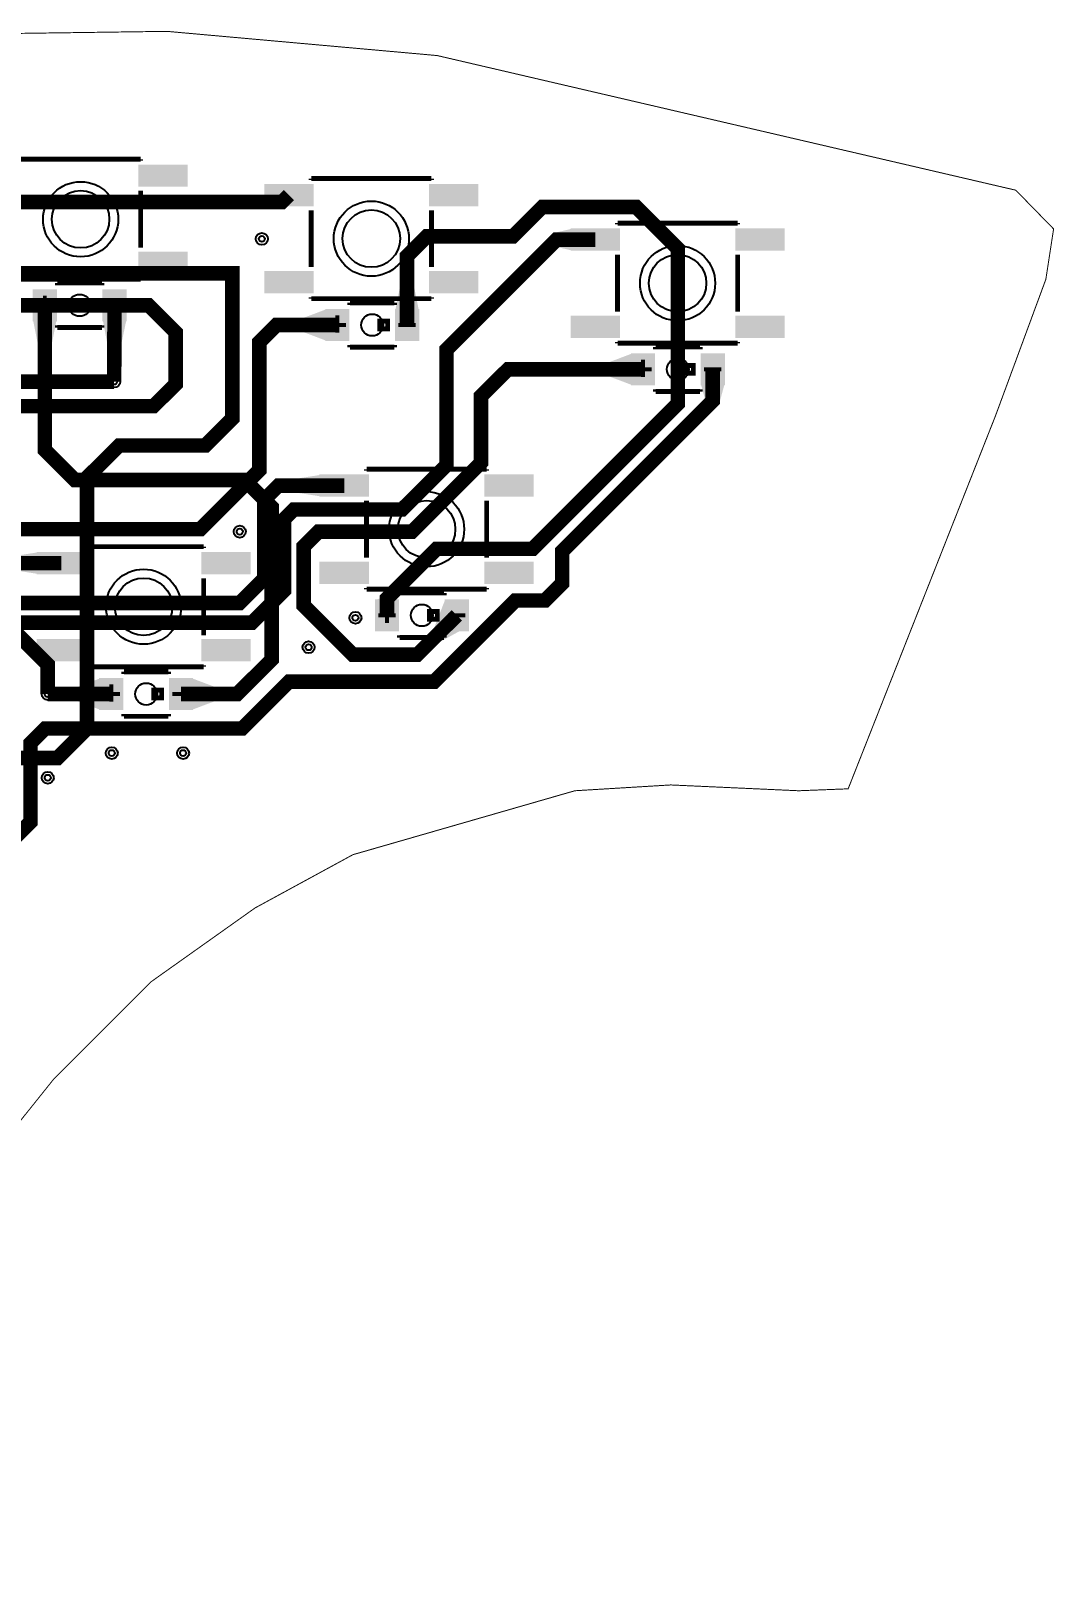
# Model space of a CAD drawing. Header units: millimetres. Extents: x 104 to 238, y -127 to -30.
# Drawn here: x 184.9 to 237.7, y -109.4 to -29.8 of the extents above; entities that cross this region are included whole.
import ezdxf

# ---------------------------------------------------------------- set-up
doc = ezdxf.new("R2010")
doc.units = ezdxf.units.MM
for name, color, linetype, true_color in [('BoardOutLine', 7, 'Continuous', 0xff00ff), ('BottomLayer', 7, 'Continuous', 0x0000ff), ('Document', 7, 'Continuous', 0xffffff), ('Hole', 7, 'Continuous', 0x222222), ('Multi-Layer', 7, 'Continuous', 0xc0c0c0), ('TopLayer', 7, 'Continuous', 0xff0000), ('TopPasteMaskLayer', 7, 'Continuous', 0x808080), ('TopSilkLayer', 7, 'Continuous', 0xffcc00), ('TopSolderMaskLayer', 7, 'Continuous', 0x800080)]:
    doc.layers.add(name, color=color, linetype=linetype, true_color=true_color)

msp = doc.modelspace()

# ---------------------------------------------------------------- hatches: boundary and pattern name
at = {"layer": 'Document'}
for points in [[(185.552, -43.442), (185.752, -43.442), (185.752, -44.342), (185.552, -44.342)], [(186.102, -43.842), (186.102, -44.042), (185.202, -44.042), (185.202, -43.842)], [(189.703, -43.842), (189.703, -44.042), (188.803, -44.042), (188.803, -43.842)], [(200.643, -44.458), (200.843, -44.458), (200.843, -45.358), (200.643, -45.358)], [(201.193, -44.858), (201.193, -45.058), (200.293, -45.058), (200.293, -44.858)], [(204.793, -44.858), (204.793, -45.058), (203.893, -45.058), (203.893, -44.858)], [(216.413, -46.744), (216.613, -46.744), (216.613, -47.644), (216.413, -47.644)], [(216.963, -47.144), (216.963, -47.344), (216.063, -47.344), (216.063, -47.144)], [(220.564, -47.144), (220.564, -47.344), (219.664, -47.344), (219.664, -47.144)], [(203.205, -59.444), (203.405, -59.444), (203.405, -60.344), (203.205, -60.344)], [(203.755, -59.844), (203.755, -60.044), (202.855, -60.044), (202.855, -59.844)], [(207.356, -59.844), (207.356, -60.044), (206.456, -60.044), (206.456, -59.844)], [(188.981, -63.508), (189.181, -63.508), (189.181, -64.408), (188.981, -64.408)], [(189.531, -63.908), (189.531, -64.108), (188.631, -64.108), (188.631, -63.908)], [(193.132, -63.908), (193.132, -64.108), (192.232, -64.108), (192.232, -63.908)]]:
    msp.add_hatch(color=256, dxfattribs=at).paths.add_polyline_path(points)
at = {"layer": 'TopLayer'}
for points in [[(190.5, -36.7), (193, -36.7), (193, -37.8), (190.5, -37.8)], [(197, -37.7), (199.5, -37.7), (199.5, -38.8), (197, -38.8)], [(205.5, -37.7), (208, -37.7), (208, -38.8), (205.5, -38.8)], [(212.8, -41.1), (212.8, -40), (212.052, -40.176), (212.052, -40.926)], [(212.8, -40), (215.3, -40), (215.3, -41.1), (212.8, -41.1)], [(221.3, -40), (223.8, -40), (223.8, -41.1), (221.3, -41.1)], [(190.5, -41.2), (193, -41.2), (193, -42.3), (190.5, -42.3)], [(197, -42.2), (199.5, -42.2), (199.5, -43.3), (197, -43.3)], [(205.5, -42.2), (208, -42.2), (208, -43.3), (205.5, -43.3)], [(186.252, -44.742), (185.052, -44.742), (185.052, -43.142), (186.252, -43.142)], [(188.652, -43.142), (189.852, -43.142), (189.852, -44.742), (188.652, -44.742)], [(203.743, -44.158), (204.943, -44.158), (204.718, -43.033), (203.968, -43.033)], [(200.143, -45.758), (200.143, -44.158), (199.018, -44.583), (199.018, -45.333)], [(201.343, -45.758), (200.143, -45.758), (200.143, -44.158), (201.343, -44.158)], [(203.743, -44.158), (204.943, -44.158), (204.943, -45.758), (203.743, -45.758)], [(212.8, -44.5), (215.3, -44.5), (215.3, -45.6), (212.8, -45.6)], [(221.3, -44.5), (223.8, -44.5), (223.8, -45.6), (221.3, -45.6)], [(186.252, -44.742), (185.052, -44.742), (185.277, -45.867), (186.027, -45.867)], [(189.852, -44.742), (188.652, -44.742), (188.867, -45.867), (189.617, -45.867)], [(215.913, -48.044), (215.913, -46.444), (214.788, -46.869), (214.788, -47.619)], [(217.113, -48.044), (215.913, -48.044), (215.913, -46.444), (217.113, -46.444)], [(219.513, -46.444), (220.713, -46.444), (220.713, -48.044), (219.513, -48.044)], [(220.713, -48.044), (219.513, -48.044), (219.739, -48.872), (220.489, -48.872)], [(199.85, -53.8), (199.85, -52.7), (198.725, -52.876), (198.725, -53.626)], [(199.85, -52.7), (202.35, -52.7), (202.35, -53.8), (199.85, -53.8)], [(208.35, -52.7), (210.85, -52.7), (210.85, -53.8), (208.35, -53.8)], [(185.25, -57.8), (185.25, -56.7), (184.125, -56.874), (184.125, -57.624)], [(185.25, -56.7), (187.75, -56.7), (187.75, -57.8), (185.25, -57.8)], [(193.75, -56.7), (196.25, -56.7), (196.25, -57.8), (193.75, -57.8)], [(199.85, -57.2), (202.35, -57.2), (202.35, -58.3), (199.85, -58.3)], [(208.35, -57.2), (210.85, -57.2), (210.85, -58.3), (208.35, -58.3)], [(202.705, -59.144), (203.905, -59.144), (203.68, -59.078), (202.93, -59.078)], [(203.905, -60.744), (202.705, -60.744), (202.705, -59.144), (203.905, -59.144)], [(207.08, -60.744), (206.305, -59.144), (205.747, -60.573), (206.093, -61.287)], [(206.305, -59.144), (207.505, -59.144), (207.505, -60.744), (206.305, -60.744)], [(185.25, -61.2), (187.75, -61.2), (187.75, -62.3), (185.25, -62.3)], [(193.75, -61.2), (196.25, -61.2), (196.25, -62.3), (193.75, -62.3)], [(188.481, -64.808), (188.481, -63.208), (187.356, -63.633), (187.356, -64.383)], [(189.681, -64.808), (188.481, -64.808), (188.481, -63.208), (189.681, -63.208)], [(192.081, -63.208), (193.281, -63.208), (193.281, -64.808), (192.081, -64.808)], [(193.281, -63.208), (193.281, -64.808), (194.406, -64.383), (194.406, -63.633)]]:
    msp.add_hatch(color=256, dxfattribs=at).paths.add_polyline_path(points)
at = {"layer": 'TopPasteMaskLayer'}
for points in [[(190.5, -36.7), (193, -36.7), (193, -37.8), (190.5, -37.8)], [(197, -37.7), (199.5, -37.7), (199.5, -38.8), (197, -38.8)], [(205.5, -37.7), (208, -37.7), (208, -38.8), (205.5, -38.8)], [(212.8, -40), (215.3, -40), (215.3, -41.1), (212.8, -41.1)], [(221.3, -40), (223.8, -40), (223.8, -41.1), (221.3, -41.1)], [(190.5, -41.2), (193, -41.2), (193, -42.3), (190.5, -42.3)], [(197, -42.2), (199.5, -42.2), (199.5, -43.3), (197, -43.3)], [(205.5, -42.2), (208, -42.2), (208, -43.3), (205.5, -43.3)], [(186.252, -44.742), (185.052, -44.742), (185.052, -43.142), (186.252, -43.142)], [(188.652, -43.142), (189.852, -43.142), (189.852, -44.742), (188.652, -44.742)], [(201.343, -45.758), (200.143, -45.758), (200.143, -44.158), (201.343, -44.158)], [(203.743, -44.158), (204.943, -44.158), (204.943, -45.758), (203.743, -45.758)], [(212.8, -44.5), (215.3, -44.5), (215.3, -45.6), (212.8, -45.6)], [(221.3, -44.5), (223.8, -44.5), (223.8, -45.6), (221.3, -45.6)], [(217.113, -48.044), (215.913, -48.044), (215.913, -46.444), (217.113, -46.444)], [(219.513, -46.444), (220.713, -46.444), (220.713, -48.044), (219.513, -48.044)], [(199.85, -52.7), (202.35, -52.7), (202.35, -53.8), (199.85, -53.8)], [(208.35, -52.7), (210.85, -52.7), (210.85, -53.8), (208.35, -53.8)], [(185.25, -56.7), (187.75, -56.7), (187.75, -57.8), (185.25, -57.8)], [(193.75, -56.7), (196.25, -56.7), (196.25, -57.8), (193.75, -57.8)], [(199.85, -57.2), (202.35, -57.2), (202.35, -58.3), (199.85, -58.3)], [(208.35, -57.2), (210.85, -57.2), (210.85, -58.3), (208.35, -58.3)], [(203.905, -60.744), (202.705, -60.744), (202.705, -59.144), (203.905, -59.144)], [(206.305, -59.144), (207.505, -59.144), (207.505, -60.744), (206.305, -60.744)], [(185.25, -61.2), (187.75, -61.2), (187.75, -62.3), (185.25, -62.3)], [(193.75, -61.2), (196.25, -61.2), (196.25, -62.3), (193.75, -62.3)], [(189.681, -64.808), (188.481, -64.808), (188.481, -63.208), (189.681, -63.208)], [(192.081, -63.208), (193.281, -63.208), (193.281, -64.808), (192.081, -64.808)]]:
    msp.add_hatch(color=256, dxfattribs=at).paths.add_polyline_path(points)
at = {"layer": 'TopSolderMaskLayer'}
for points in [[(190.475, -36.675), (193.025, -36.675), (193.025, -37.825), (190.475, -37.825)], [(196.975, -37.675), (199.525, -37.675), (199.525, -38.825), (196.975, -38.825)], [(205.475, -37.675), (208.025, -37.675), (208.025, -38.825), (205.475, -38.825)], [(212.775, -39.975), (215.325, -39.975), (215.325, -41.125), (212.775, -41.125)], [(221.275, -39.975), (223.825, -39.975), (223.825, -41.125), (221.275, -41.125)], [(190.475, -41.175), (193.025, -41.175), (193.025, -42.325), (190.475, -42.325)], [(196.975, -42.175), (199.525, -42.175), (199.525, -43.325), (196.975, -43.325)], [(205.475, -42.175), (208.025, -42.175), (208.025, -43.325), (205.475, -43.325)], [(186.278, -44.767), (185.027, -44.767), (185.027, -43.117), (186.278, -43.117)], [(188.627, -43.117), (189.878, -43.117), (189.878, -44.767), (188.627, -44.767)], [(201.369, -45.783), (200.118, -45.783), (200.118, -44.133), (201.369, -44.133)], [(203.718, -44.133), (204.969, -44.133), (204.969, -45.783), (203.718, -45.783)], [(212.775, -44.475), (215.325, -44.475), (215.325, -45.625), (212.775, -45.625)], [(221.275, -44.475), (223.825, -44.475), (223.825, -45.625), (221.275, -45.625)], [(217.139, -48.069), (215.888, -48.069), (215.888, -46.419), (217.139, -46.419)], [(219.488, -46.419), (220.739, -46.419), (220.739, -48.069), (219.488, -48.069)], [(199.825, -52.675), (202.375, -52.675), (202.375, -53.825), (199.825, -53.825)], [(208.325, -52.675), (210.875, -52.675), (210.875, -53.825), (208.325, -53.825)], [(185.225, -56.675), (187.775, -56.675), (187.775, -57.825), (185.225, -57.825)], [(193.725, -56.675), (196.275, -56.675), (196.275, -57.825), (193.725, -57.825)], [(199.825, -57.175), (202.375, -57.175), (202.375, -58.325), (199.825, -58.325)], [(208.325, -57.175), (210.875, -57.175), (210.875, -58.325), (208.325, -58.325)], [(203.931, -60.77), (202.68, -60.77), (202.68, -59.119), (203.931, -59.119)], [(206.28, -59.119), (207.531, -59.119), (207.531, -60.77), (206.28, -60.77)], [(185.225, -61.175), (187.775, -61.175), (187.775, -62.325), (185.225, -62.325)], [(193.725, -61.175), (196.275, -61.175), (196.275, -62.325), (193.725, -62.325)], [(189.707, -64.834), (188.456, -64.834), (188.456, -63.183), (189.707, -63.183)], [(192.056, -63.183), (193.307, -63.183), (193.307, -64.834), (192.056, -64.834)]]:
    msp.add_hatch(color=256, dxfattribs=at).paths.add_polyline_path(points)

# ---------------------------------------------------------------- linework, layer by layer
at = {"layer": 'BoardOutLine', "const_width": 0.05}
msp.add_lwpolyline([(170.25, -30.1), (191.95, -29.8), (205.9, -31.05), (235.75, -38), (237.7, -40), (237.3, -42.6), (234.7, -49.65), (227.1, -68.9), (224.55, -69), (217.95, -68.7), (213, -69), (201.55, -72.3), (196.5, -75.05), (191.15, -78.85), (186.1, -83.9), (186.1, -83.9), (181.9, -89.15)], dxfattribs=at)
at = {"layer": 'BottomLayer', "const_width": 0.75}
for points in [[(178.943, -83.002), (177.673, -81.735), (177.673, -70.612), (180.975, -67.31), (186.309, -67.31), (187.833, -65.786), (187.833, -52.832), (189.484, -51.181), (193.929, -51.181), (195.326, -49.784), (195.326, -42.291), (132.334, -42.291), (127.381, -47.244), (127.381, -55.245)], [(178.943, -87.003), (173.744, -87.003), (171.069, -84.328), (171.069, -58.166), (180.086, -49.149), (191.262, -49.149), (192.405, -48.006), (192.405, -45.339), (191.008, -43.942), (176.276, -43.942)], [(178.943, -89.004), (171.427, -89.004), (170.053, -87.63), (170.053, -56.769), (178.943, -47.879), (189.23, -47.879)], [(197.358, -60.833), (197.358, -54.356), (195.961, -52.959), (191.516, -52.959)], [(179.07, -58.674), (181.991, -58.674), (185.293, -61.976), (185.801, -62.484), (185.801, -64.008)]]:
    msp.add_lwpolyline(points, dxfattribs=at)
at = {"layer": 'Hole'}
for centre in [(196.85, -40.513), (189.23, -47.879), (191.516, -52.959), (195.707, -55.626), (201.676, -60.071), (197.358, -60.833), (199.263, -61.595), (185.801, -64.008), (189.103, -67.056), (192.786, -67.056), (185.801, -68.326)]:
    msp.add_circle(centre, 0.155, dxfattribs=at)
at = {"layer": 'Multi-Layer'}
for centre in [(196.85, -40.513), (189.23, -47.879), (191.516, -52.959), (195.707, -55.626), (197.358, -60.833), (201.676, -60.071), (199.263, -61.595), (185.801, -64.008), (189.103, -67.056), (192.786, -67.056), (185.801, -68.326)]:
    msp.add_circle(centre, 0.31, dxfattribs=at)
at = {"layer": 'TopLayer', "const_width": 0.75}
for points in [[(198.25, -38.25), (197.892, -38.608), (180.848, -38.608), (179.959, -39.497), (179.959, -44.831), (174.244, -50.546), (155.067, -50.546)], [(204.343, -44.958), (204.343, -41.402), (205.359, -40.386), (209.804, -40.386), (211.328, -38.862), (216.154, -38.862), (218.313, -41.021), (218.313, -49.022), (210.82, -56.515), (205.867, -56.515), (203.305, -59.078), (203.305, -59.944)], [(176.911, -94.542), (176.911, -92.71), (176.022, -91.821), (174.879, -91.821), (174.277, -91.219), (174.277, -76.421), (175.006, -75.692), (176.53, -75.692), (176.911, -75.311), (176.911, -69.977), (179.197, -67.691), (179.197, -64.897), (183.769, -60.325), (196.342, -60.325), (197.993, -58.674), (197.993, -54.991), (198.501, -54.483), (204.089, -54.483), (206.375, -52.197), (206.375, -46.228), (212.052, -40.551), (214.049, -40.551)], [(191.516, -52.959), (187.198, -52.959), (185.652, -51.412), (185.652, -43.942)], [(189.23, -47.879), (189.253, -43.942)], [(172.847, -64.643), (173.482, -64.008), (175.26, -64.008), (183.769, -55.499), (193.675, -55.499), (196.723, -52.451), (196.723, -45.847), (197.612, -44.958), (200.744, -44.958)], [(220.114, -47.244), (220.114, -48.872), (212.344, -56.642), (212.344, -58.293), (211.455, -59.182), (209.931, -59.182), (205.74, -63.373), (198.247, -63.373), (195.834, -65.786), (185.674, -65.786), (184.912, -66.548), (184.912, -70.612), (176.784, -78.74), (176.784, -87.503), (177.285, -88.004), (178.943, -88.004)], [(206.906, -59.944), (204.874, -61.976), (201.549, -61.976), (199.009, -59.436), (199.009, -56.388), (199.771, -55.626), (204.597, -55.626), (208.153, -52.07), (208.153, -48.641), (209.55, -47.244), (216.513, -47.244)], [(201.1, -53.251), (197.701, -53.251), (196.977, -53.975), (196.977, -58.039), (195.707, -59.309), (183.261, -59.309), (177.927, -64.643), (177.927, -67.183), (175.895, -69.215), (172.212, -69.215), (170.561, -70.866), (170.561, -74.93), (166.243, -79.248), (166.243, -83.693), (166.624, -84.074), (172.593, -84.074), (173.228, -84.709), (173.228, -92.202), (173.99, -92.964), (175.387, -92.964), (175.895, -93.472), (175.895, -94.42)], [(186.5, -57.249), (183.797, -57.249), (176.53, -64.516), (176.53, -67.056), (175.387, -68.199), (171.704, -68.199), (169.418, -70.485), (169.418, -74.422), (165.1, -78.74), (165.1, -84.201), (165.989, -85.09), (171.323, -85.09), (172.212, -85.979), (172.212, -93.472), (172.847, -94.107), (173.99, -94.107), (174.625, -94.742), (174.625, -103.124), (173.228, -104.521), (171.577, -104.521), (170.886, -105.212), (170.886, -109.063)], [(192.682, -64.008), (195.58, -64.008), (197.358, -62.23), (197.358, -60.833)], [(185.801, -64.008), (189.081, -64.008)]]:
    msp.add_lwpolyline(points, dxfattribs=at)
at = {"layer": 'TopSilkLayer', "const_width": 0.254}
for points in [[(184.4, -36.4), (190.6, -36.4)], [(190.6, -36.4), (190.6, -36.469)], [(199.4, -37.4), (199.4, -37.469)], [(199.4, -37.4), (205.6, -37.4)], [(205.6, -37.4), (205.6, -37.469)], [(190.6, -38.031), (190.6, -40.969)], [(199.4, -39.031), (199.4, -41.969)], [(205.6, -39.031), (205.6, -41.969)], [(215.2, -39.7), (215.2, -39.769)], [(215.2, -39.7), (221.4, -39.7)], [(221.4, -39.7), (221.4, -39.769)], [(215.2, -41.331), (215.2, -44.269)], [(221.4, -41.331), (221.4, -44.269)], [(184.4, -42.6), (190.6, -42.6)], [(188.602, -42.792), (186.302, -42.792)], [(186.302, -42.911), (186.302, -42.792)], [(188.602, -42.911), (188.602, -42.792)], [(190.6, -42.531), (190.6, -42.6)], [(199.4, -43.531), (199.4, -43.6)], [(199.4, -43.6), (205.6, -43.6)], [(203.693, -43.808), (201.393, -43.808)], [(201.393, -43.927), (201.393, -43.808)], [(203.693, -43.927), (203.693, -43.808)], [(205.6, -43.531), (205.6, -43.6)], [(186.302, -45.092), (186.302, -44.973)], [(186.302, -45.092), (188.602, -45.092)], [(188.602, -45.092), (188.602, -44.973)], [(201.393, -46.108), (201.393, -45.989)], [(201.393, -46.108), (203.693, -46.108)], [(203.693, -46.108), (203.693, -45.989)], [(215.2, -45.831), (215.2, -45.9)], [(215.2, -45.9), (221.4, -45.9)], [(219.463, -46.094), (217.163, -46.094)], [(217.163, -46.213), (217.163, -46.094)], [(219.463, -46.213), (219.463, -46.094)], [(221.4, -45.831), (221.4, -45.9)], [(217.163, -48.394), (217.163, -48.275)], [(217.163, -48.394), (219.463, -48.394)], [(219.463, -48.394), (219.463, -48.275)], [(202.25, -52.4), (202.25, -52.469)], [(202.25, -52.4), (208.45, -52.4)], [(208.45, -52.4), (208.45, -52.469)], [(202.25, -54.031), (202.25, -56.969)], [(208.45, -54.031), (208.45, -56.969)], [(187.65, -56.4), (187.65, -56.469)], [(187.65, -56.4), (193.85, -56.4)], [(193.85, -56.4), (193.85, -56.469)], [(187.65, -58.031), (187.65, -60.969)], [(193.85, -58.031), (193.85, -60.969)], [(202.25, -58.531), (202.25, -58.6)], [(202.25, -58.6), (208.45, -58.6)], [(206.255, -58.794), (203.955, -58.794)], [(203.955, -58.913), (203.955, -58.794)], [(206.255, -58.913), (206.255, -58.794)], [(208.45, -58.531), (208.45, -58.6)], [(203.955, -61.094), (203.955, -60.975)], [(203.955, -61.094), (206.255, -61.094)], [(206.255, -61.094), (206.255, -60.975)], [(187.65, -62.531), (187.65, -62.6)], [(187.65, -62.6), (193.85, -62.6)], [(192.031, -62.858), (189.731, -62.858)], [(189.731, -62.977), (189.731, -62.858)], [(192.031, -62.977), (192.031, -62.858)], [(193.85, -62.531), (193.85, -62.6)], [(189.731, -65.158), (189.731, -65.039)], [(189.731, -65.158), (192.031, -65.158)], [(192.031, -65.158), (192.031, -65.039)]]:
    msp.add_lwpolyline(points, dxfattribs=at)
for points in [[(188.252, -44.142), (187.852, -44.142), (187.852, -43.742), (188.252, -43.742), (188.252, -44.142)], [(203.343, -45.158), (202.943, -45.158), (202.943, -44.758), (203.343, -44.758), (203.343, -45.158)], [(219.114, -47.444), (218.713, -47.444), (218.713, -47.044), (219.114, -47.044), (219.114, -47.444)], [(205.906, -60.144), (205.505, -60.144), (205.505, -59.744), (205.906, -59.744), (205.906, -60.144)], [(191.681, -64.208), (191.281, -64.208), (191.281, -63.808), (191.681, -63.808), (191.681, -64.208)]]:
    msp.add_lwpolyline(points, close=True, dxfattribs=at)
at = {"layer": 'TopSilkLayer'}
for centre, radius in [((187.5, -39.5), 1.939), ((187.5, -39.5), 1.481), ((202.5, -40.5), 1.939), ((202.5, -40.5), 1.481), ((218.3, -42.8), 1.939), ((218.3, -42.8), 1.481), ((187.452, -43.942), 0.566), ((202.543, -44.958), 0.566), ((218.313, -47.244), 0.566), ((205.35, -55.5), 1.939), ((205.35, -55.5), 1.481), ((190.75, -59.5), 1.939), ((190.75, -59.5), 1.481), ((205.105, -59.944), 0.566), ((190.881, -64.008), 0.566)]:
    msp.add_circle(centre, radius, dxfattribs=at)

doc.saveas('drawing.dxf')
